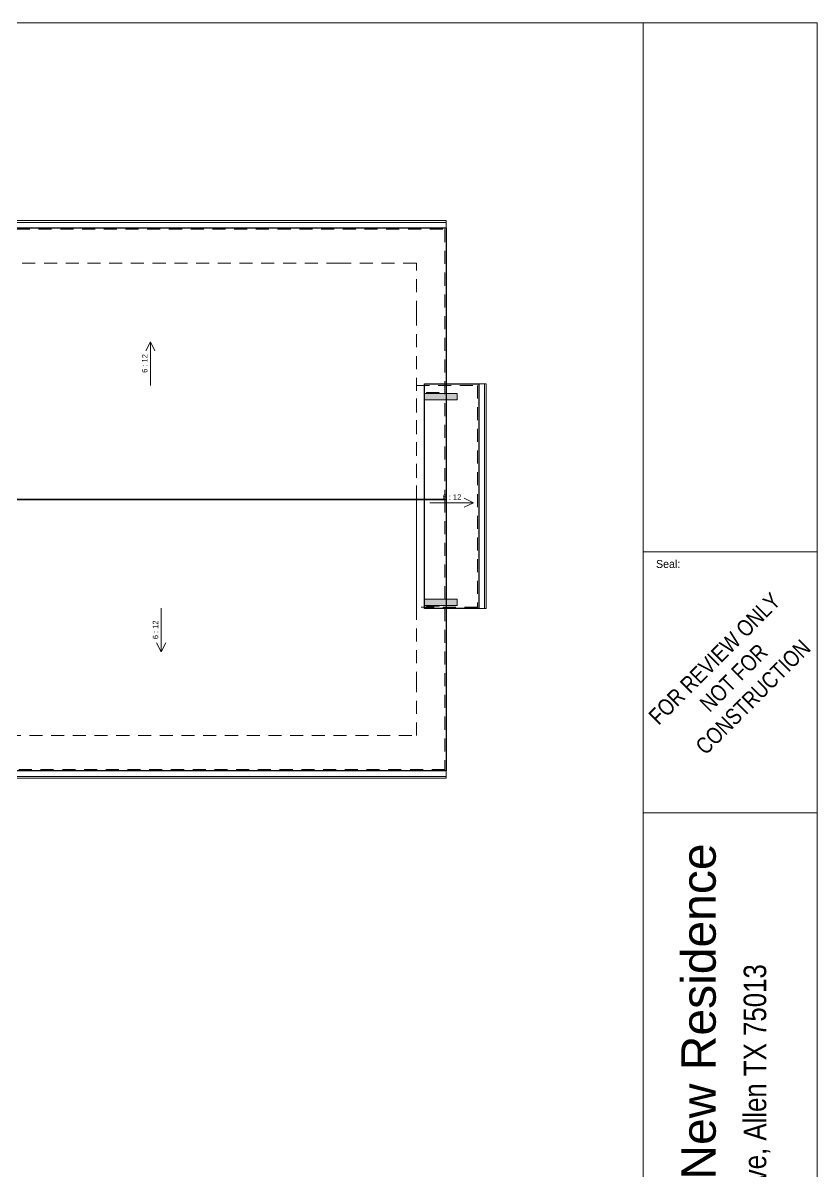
# Model space of a CAD drawing. Header units: inches. Extents: x 0.6 to 35.4, y -22.9 to 0.3.
# Drawn here: x 26.25 to 35.38, y -12.96 to 0.25 of the extents above; entities that cross this region are included whole.
import ezdxf

# ---------------------------------------------------------------- set-up
doc = ezdxf.new("R2010")
doc.units = ezdxf.units.IN
doc.header["$MEASUREMENT"] = 0
doc.linetypes.add('Dash', pattern=[0.225, 0.15, -0.075])
doc.layers.add('CAD_  Default', color=7, linetype='Continuous', lineweight=18, true_color=0x000000)
doc.layers.add('Layout Box Export Contents', color=7, linetype='Continuous', lineweight=0, true_color=0x000000)

# ---------------------------------------------------------------- blocks, each defined once
blk = doc.blocks.new('Elegant')
at = {"layer": 'Layout Box Export Contents', "color": 252, "linetype": 'Continuous', "lineweight": 0, "true_color": 0x969696, "transparency": 33554687}
for p, q in [((0.56, 8.9), (0.44, 8.5)), ((0.54, 7.58), (0.44, 7.45))]:
    blk.add_line(p, q, dxfattribs=at)
blk.add_lwpolyline([(-0.56, 13.88), (0.44, 13.88), (0.44, 0), (-0.56, 0)], close=True, dxfattribs=at)
for points in [[(0.44, 13.12), (0.56, 13), (0.56, 7.54)], [(0.56, 7.61), (0.44, 8.13), (0.56, 7.73), (0.44, 8.27), (0.56, 7.87), (0.44, 8.36), (0.56, 8.01), (0.44, 8.4), (0.56, 8.13)]]:
    blk.add_lwpolyline(points, dxfattribs=at)
at = {"layer": 'Layout Box Export Contents', "color": 7, "linetype": 'Continuous', "lineweight": 0, "true_color": 0xffffff, "transparency": 33554687}
for points in [[(-0.56, 0), (-0.56, 13.88), (-0.56, 0), (0.44, 13.88)], [(0.44, 13.88), (0.44, 0), (0.44, 13.88), (-0.56, 0)]]:
    blk.add_solid(points, dxfattribs=at)

msp = doc.modelspace()

# ---------------------------------------------------------------- linework, layer by layer
at = {"layer": 'CAD_  Default', "transparency": 33554687}
for p, q in [((0.625, 0.253), (35.385, 0.253)), ((33.385, 0.253), (33.385, -22.913)), ((35.385, 0.253), (35.385, -22.913)), ((33.385, -5.834), (35.385, -5.834))]:
    msp.add_line(p, q, dxfattribs=at)
msp.add_lwpolyline([(33.385, -8.834), (35.385, -8.834)], dxfattribs=at)
at = {"layer": 'Layout Box Export Contents', "color": 18, "linetype": 'Continuous', "lineweight": 18, "true_color": 0x000000, "transparency": 33554687}
for p, q in [((24.164, -2.042), (31.118, -2.042)), ((31.558, -6.484), (31.558, -3.901)), ((25.058, -8.417), (31.118, -8.417))]:
    msp.add_line(p, q, dxfattribs=at)
at = {"layer": 'Layout Box Export Contents', "color": 156, "linetype": 'Continuous', "lineweight": 18, "true_color": 0x004080, "transparency": 33554687}
for p, q in [((27.716, -3.417), (27.664, -3.521)), ((27.716, -3.417), (27.716, -3.917)), ((27.716, -3.417), (27.768, -3.521)), ((31.431, -5.268), (30.931, -5.268)), ((31.431, -5.268), (31.327, -5.216)), ((31.431, -5.268), (31.327, -5.32)), ((27.839, -6.982), (27.839, -6.482)), ((27.839, -6.982), (27.787, -6.878)), ((27.839, -6.982), (27.891, -6.878))]:
    msp.add_line(p, q, dxfattribs=at)
at = {"layer": 'Layout Box Export Contents', "color": 18, "linetype": 'Continuous', "lineweight": 18, "true_color": 0x000000, "transparency": 33554687}
for points in [[(24.164, -2.042), (24.164, -2.021), (31.118, -2.021), (31.118, -2.042), (31.118, -2.104), (24.164, -2.104)], [(31.495, -3.901), (31.558, -3.901), (31.579, -3.901), (31.579, -6.484), (31.558, -6.484), (31.495, -6.484)], [(25.058, -8.417), (25.058, -8.354), (31.118, -8.354), (31.118, -8.417), (31.118, -8.438), (25.058, -8.438)]]:
    msp.add_lwpolyline(points, close=True, dxfattribs=at)
at = {"layer": 'Layout Box Export Contents', "color": 18, "linetype": 'Continuous', "lineweight": 25, "true_color": 0x000000, "transparency": 33554687}
for points in [[(31.118, -2.104), (31.118, -5.229), (30.995, -5.229), (30.995, -5.229), (24.164, -5.229), (24.164, -2.479), (24.164, -2.479), (24.164, -2.104)], [(31.495, -6.484), (30.868, -6.484), (30.868, -3.901), (31.495, -3.901)], [(25.058, -8.354), (25.058, -7.977), (25.058, -7.977), (25.058, -7.488), (24.183, -6.904), (24.183, -5.229), (30.995, -5.229), (30.995, -5.229), (31.118, -5.229), (31.118, -8.354)]]:
    msp.add_lwpolyline(points, close=True, dxfattribs=at)
at = {"layer": 'Layout Box Export Contents', "color": 176, "linetype": 'Dash', "lineweight": 18, "true_color": 0x000080, "transparency": 33554687}
for points in [[(24.131, -2.479), (24.179, -2.479), (24.179, -2.12), (31.102, -2.12), (31.102, -5.229), (30.999, -5.229), (30.775, -5.229), (30.775, -3.094), (30.775, -2.512), (29.891, -2.512), (24.131, -2.512)], [(31.48, -3.917), (31.48, -6.469), (30.775, -6.469), (30.775, -3.917)], [(31.102, -8.339), (25.025, -8.339), (25.025, -7.977), (25.073, -7.977), (25.073, -7.947), (30.775, -7.947), (30.775, -7.365), (30.775, -5.229), (30.991, -5.229), (31.102, -5.229)]]:
    msp.add_lwpolyline(points, close=True, dxfattribs=at)

# ---------------------------------------------------------------- block references
at = {"layer": 'Layout Box Export Contents', "linetype": 'Continuous', "lineweight": 0, "transparency": 33554687, "xscale": 0.07407407462596893, "yscale": 0.02702702581882477, "rotation": 90}
msp.add_blockref('Elegant', (31.243, -4.042), dxfattribs=at)
at = {"layer": 'Layout Box Export Contents', "linetype": 'Continuous', "lineweight": 25, "transparency": 33554687, "xscale": -0.07407407462596893, "yscale": 0.02702702581882477, "rotation": 90}
msp.add_blockref('Elegant', (31.243, -6.417), dxfattribs=at)

# ---------------------------------------------------------------- texts
at = {"layer": 'CAD_  Default', "color": 250, "true_color": 0x414141, "transparency": 33554687, "insert": (33.532, -5.926), "char_height": 0.10287, "attachment_point": 1}
msp.add_mtext('{\\fChief Blueprint|b0|i0|p34;\\C250;\\H0.128914;\\H0.712x;Seal:}', dxfattribs=at)
at = {"layer": 'CAD_  Default', "transparency": 33554687, "insert": (34.139, -6.994), "char_height": 0.1875, "width": 2.23727, "attachment_point": 2, "rotation": 45}
msp.add_mtext('{\\fArial Narrow|b0|i0|p34;\\C18;\\H0.261872;\\H0.716x;FOR REVIEW ONLY\\fArial Narrow|b0|i0|p34;\\C18;\\H0.261872;\\H0.716x;\\P\\fArial Narrow|b0|i0|p34;\\C18;\\H0.261872;\\H0.716x;NOT FOR\\fArial Narrow|b0|i0|p34;\\C18;\\H0.261872;\\H0.716x;\\P\\fArial Narrow|b0|i0|p34;\\C18;\\H0.261872;\\H0.716x;CONSTRUCTION}', dxfattribs=at)
at = {"layer": 'CAD_  Default', "color": 4, "true_color": 0x00ffff, "transparency": 33554687, "insert": (33.824, -16.005), "char_height": 0.39551, "width": 7.17106, "attachment_point": 1, "rotation": 90}
msp.add_mtext('{\\fArial|b0|i0|p34;\\C18;\\H0.552385;\\H0.716x;Indrasena - New Residence}', dxfattribs=at)
at = {"layer": 'CAD_  Default', "color": 250, "true_color": 0x414141, "transparency": 33554687, "insert": (34.541, -14.753), "char_height": 0.2592, "width": 5.71689, "attachment_point": 1, "rotation": 90}
msp.add_mtext('{\\fArial Narrow|b0|i0|p34;\\C250;\\H0.362011;\\H0.716x;817 Brett Drive, Allen TX 75013}', dxfattribs=at)
at = {"layer": 'Layout Box Export Contents', "color": 156, "linetype": 'Continuous', "lineweight": 18, "true_color": 0x004080, "transparency": 33554687, "char_height": 0.0625, "width": 0.21937, "attachment_point": 7, "rotation": 90}
for insert in [(27.682, -3.773), (27.806, -6.838)]:
    msp.add_mtext('\\fChief Blueprint|b0|i0|c0|p0;6 : 12\\P', dxfattribs=dict(at, insert=insert))
at = {"layer": 'Layout Box Export Contents', "color": 156, "linetype": 'Continuous', "lineweight": 18, "true_color": 0x004080, "transparency": 33554687, "insert": (31.076, -5.234), "char_height": 0.0625, "width": 0.21937, "attachment_point": 7}
msp.add_mtext('\\fChief Blueprint|b0|i0|c0|p0;6 : 12\\P', dxfattribs=at)

doc.saveas('drawing.dxf')
